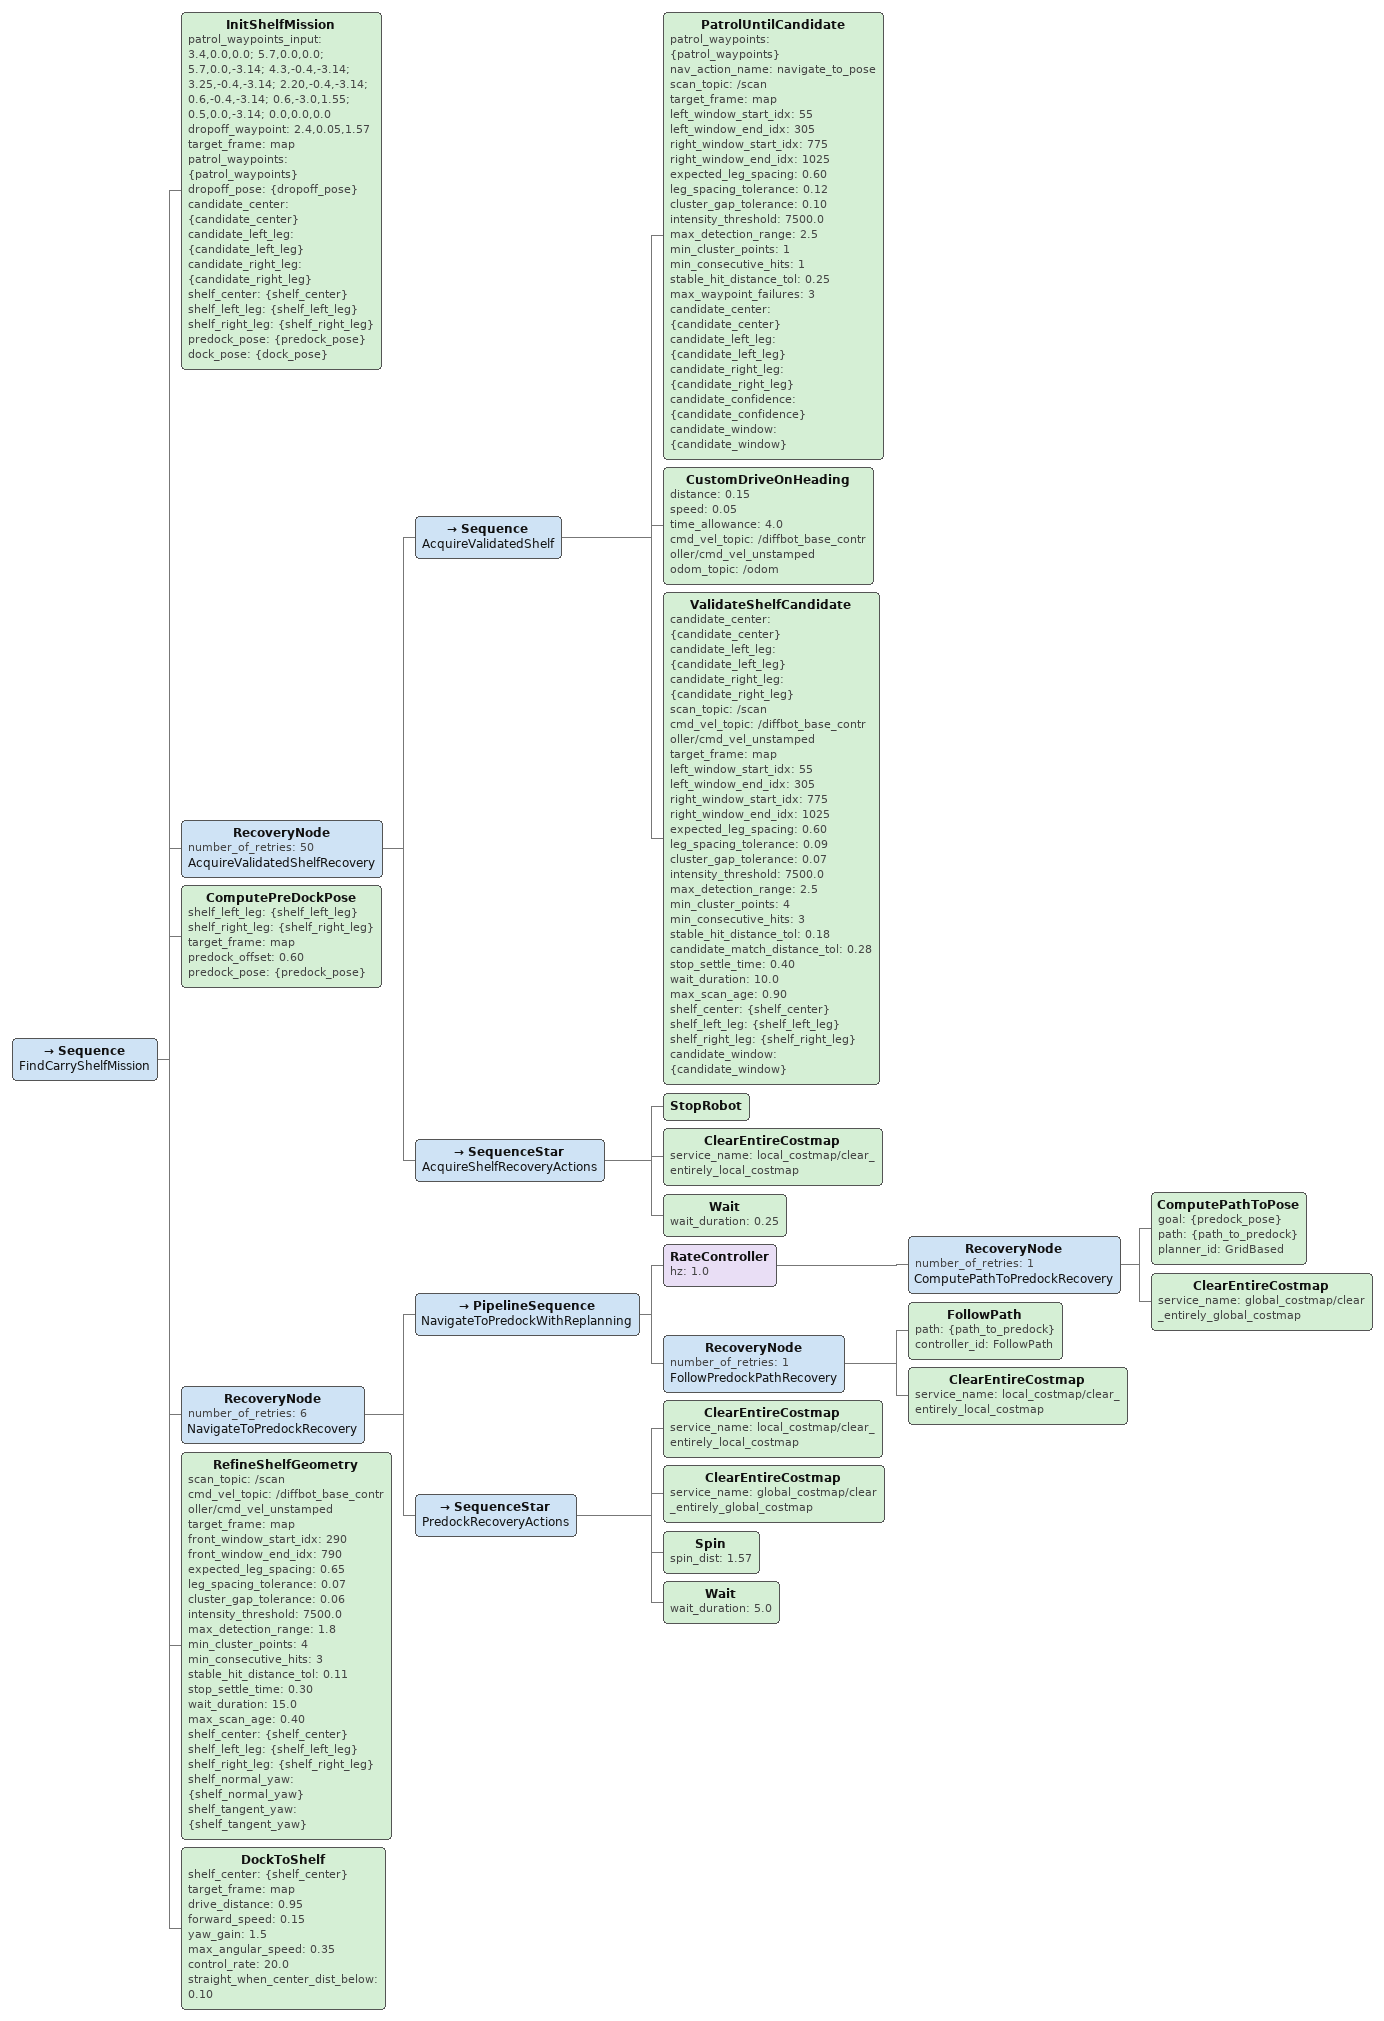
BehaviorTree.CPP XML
<Sequence name="FindCarryShelfMission">

  <InitShelfMission patrol_waypoints_input="3.4,0.0,0.0; 5.7,0.0,0.0; 5.7,0.0,-3.14; 4.3,-0.4,-3.14; 3.25,-0.4,-3.14; 2.20,-0.4,-3.14; 0.6,-0.4,-3.14; 0.6,-3.0,1.55; 0.5,0.0,-3.14; 0.0,0.0,0.0" dropoff_waypoint="2.4,0.05,1.57" target_frame="map" patrol_waypoints="{patrol_waypoints}" dropoff_pose="{dropoff_pose}" candidate_center="{candidate_center}" candidate_left_leg="{candidate_left_leg}" candidate_right_leg="{candidate_right_leg}" shelf_center="{shelf_center}" shelf_left_leg="{shelf_left_leg}" shelf_right_leg="{shelf_right_leg}" predock_pose="{predock_pose}" dock_pose="{dock_pose}"/>

  <RecoveryNode number_of_retries="50" name="AcquireValidatedShelfRecovery">
    <Sequence name="AcquireValidatedShelf">

      <PatrolUntilCandidate patrol_waypoints="{patrol_waypoints}" nav_action_name="navigate_to_pose" scan_topic="/scan" target_frame="map" left_window_start_idx="55" left_window_end_idx="305" right_window_start_idx="775" right_window_end_idx="1025" expected_leg_spacing="0.60" leg_spacing_tolerance="0.12" cluster_gap_tolerance="0.10" intensity_threshold="7500.0" max_detection_range="2.5" min_cluster_points="1" min_consecutive_hits="1" stable_hit_distance_tol="0.25" max_waypoint_failures="3" candidate_center="{candidate_center}" candidate_left_leg="{candidate_left_leg}" candidate_right_leg="{candidate_right_leg}" candidate_confidence="{candidate_confidence}" candidate_window="{candidate_window}"/>

      <CustomDriveOnHeading distance="0.15" speed="0.05" time_allowance="4.0" cmd_vel_topic="/diffbot_base_controller/cmd_vel_unstamped" odom_topic="/odom"/>

      <ValidateShelfCandidate candidate_center="{candidate_center}" candidate_left_leg="{candidate_left_leg}" candidate_right_leg="{candidate_right_leg}" scan_topic="/scan" cmd_vel_topic="/diffbot_base_controller/cmd_vel_unstamped" target_frame="map" left_window_start_idx="55" left_window_end_idx="305" right_window_start_idx="775" right_window_end_idx="1025" expected_leg_spacing="0.60" leg_spacing_tolerance="0.09" cluster_gap_tolerance="0.07" intensity_threshold="7500.0" max_detection_range="2.5" min_cluster_points="4" min_consecutive_hits="3" stable_hit_distance_tol="0.18" candidate_match_distance_tol="0.28" stop_settle_time="0.40" wait_duration="10.0" max_scan_age="0.90" shelf_center="{shelf_center}" shelf_left_leg="{shelf_left_leg}" shelf_right_leg="{shelf_right_leg}" candidate_window="{candidate_window}"/>

    </Sequence>

    <SequenceStar name="AcquireShelfRecoveryActions">
      <StopRobot/>
      <ClearEntireCostmap service_name="local_costmap/clear_entirely_local_costmap"/>
      <Wait wait_duration="0.25"/>
    </SequenceStar>
  </RecoveryNode>

  <ComputePreDockPose shelf_left_leg="{shelf_left_leg}" shelf_right_leg="{shelf_right_leg}" target_frame="map" predock_offset="0.60" predock_pose="{predock_pose}"/>

  <RecoveryNode number_of_retries="6" name="NavigateToPredockRecovery">
    <PipelineSequence name="NavigateToPredockWithReplanning">

      <RateController hz="1.0">
        <RecoveryNode number_of_retries="1" name="ComputePathToPredockRecovery">
          <ComputePathToPose goal="{predock_pose}" path="{path_to_predock}" planner_id="GridBased"/>
          <ClearEntireCostmap service_name="global_costmap/clear_entirely_global_costmap"/>
        </RecoveryNode>
      </RateController>

      <RecoveryNode number_of_retries="1" name="FollowPredockPathRecovery">
        <FollowPath path="{path_to_predock}" controller_id="FollowPath"/>
        <ClearEntireCostmap service_name="local_costmap/clear_entirely_local_costmap"/>
      </RecoveryNode>

    </PipelineSequence>

    <SequenceStar name="PredockRecoveryActions">
      <ClearEntireCostmap service_name="local_costmap/clear_entirely_local_costmap"/>
      <ClearEntireCostmap service_name="global_costmap/clear_entirely_global_costmap"/>
      <Spin spin_dist="1.57"/>
      <Wait wait_duration="5.0"/>
    </SequenceStar>
  </RecoveryNode>

  <RefineShelfGeometry scan_topic="/scan" cmd_vel_topic="/diffbot_base_controller/cmd_vel_unstamped" target_frame="map" front_window_start_idx="290" front_window_end_idx="790" expected_leg_spacing="0.65" leg_spacing_tolerance="0.07" cluster_gap_tolerance="0.06" intensity_threshold="7500.0" max_detection_range="1.8" min_cluster_points="4" min_consecutive_hits="3" stable_hit_distance_tol="0.11" stop_settle_time="0.30" wait_duration="15.0" max_scan_age="0.40" shelf_center="{shelf_center}" shelf_left_leg="{shelf_left_leg}" shelf_right_leg="{shelf_right_leg}" shelf_normal_yaw="{shelf_normal_yaw}" shelf_tangent_yaw="{shelf_tangent_yaw}"/>

  <DockToShelf shelf_center="{shelf_center}" target_frame="map" drive_distance="0.95" forward_speed="0.15" yaw_gain="1.5" max_angular_speed="0.35" control_rate="20.0" straight_when_center_dist_below="0.10"/>

</Sequence>
